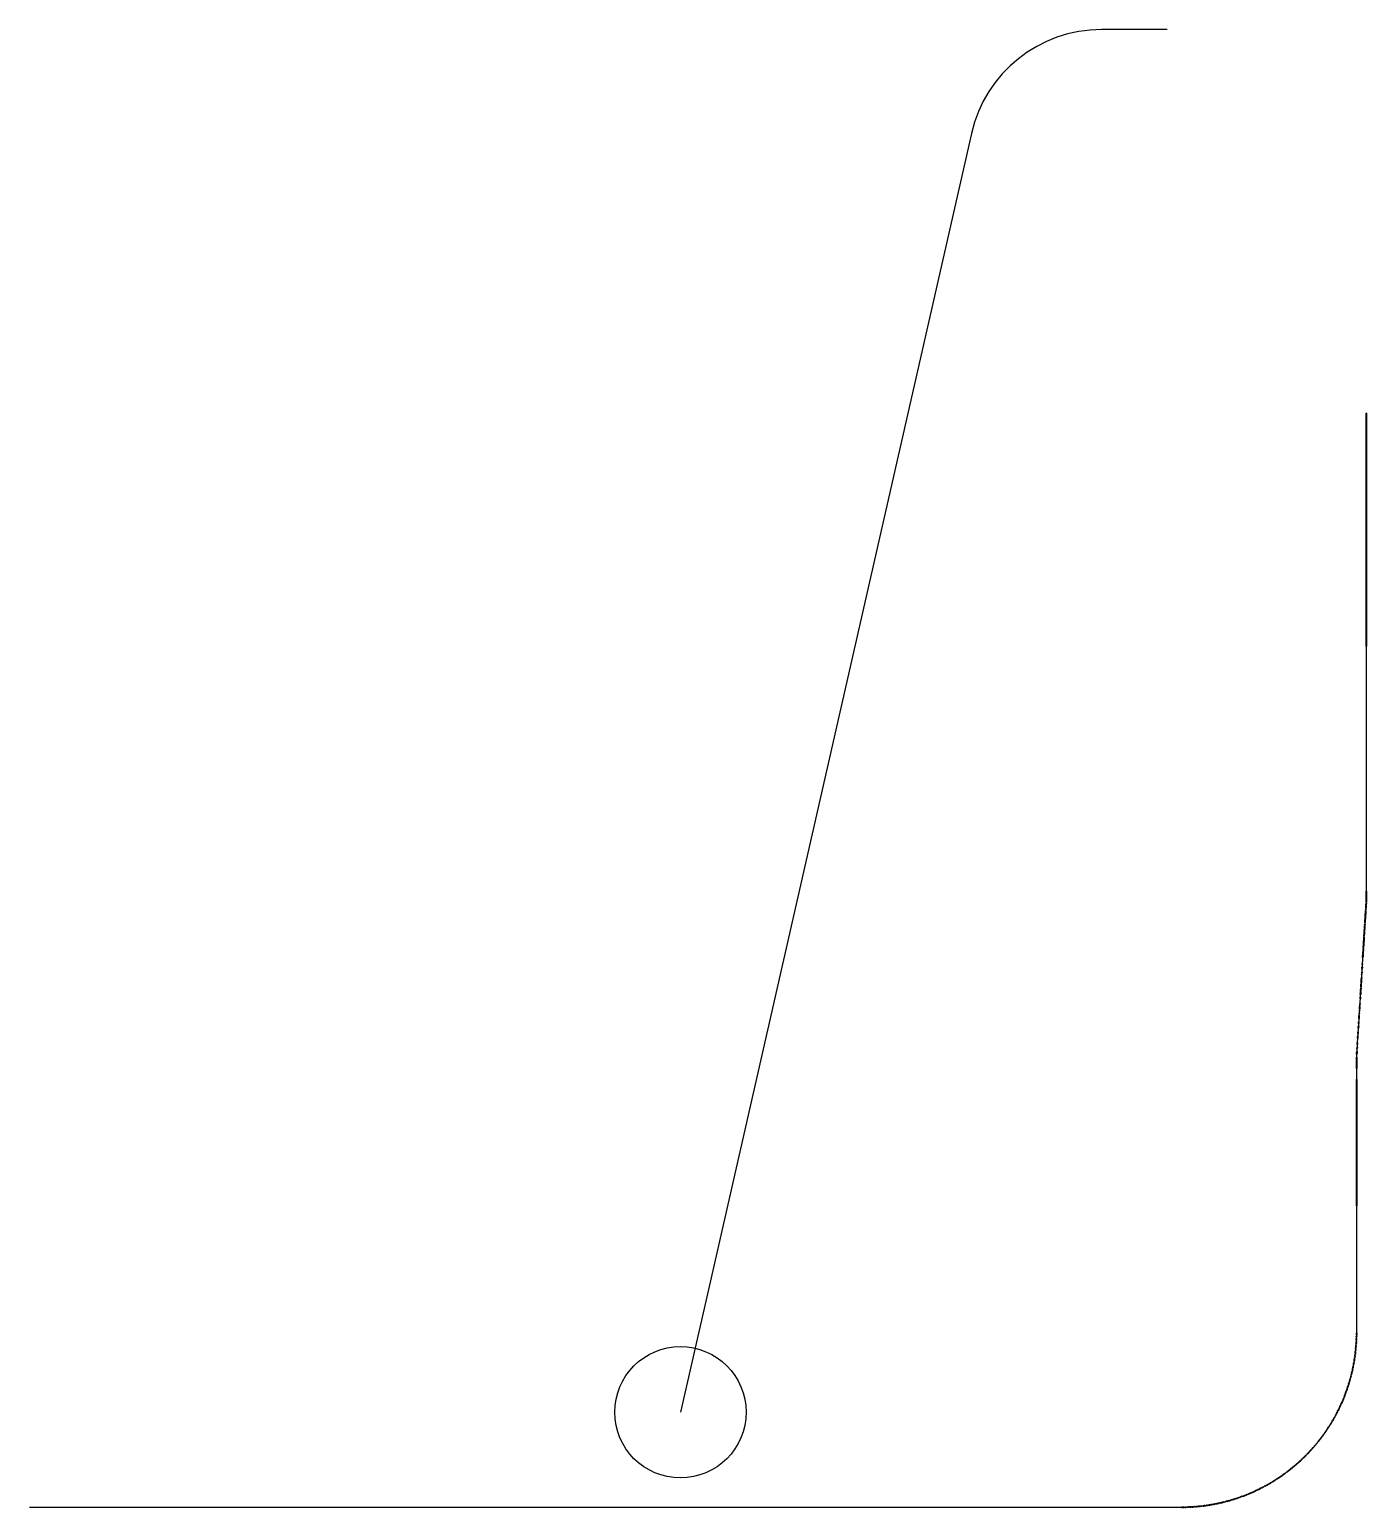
# Model space of a CAD drawing. Header units: metres. Extents: x 0.1 to 41.9, y 0.9 to 39.
# Drawn here: x 36.401 to 39.454, y 25.309 to 28.685 of the extents above; entities that cross this region are included whole.
import ezdxf

# ---------------------------------------------------------------- set-up
doc = ezdxf.new("R2010")
doc.units = ezdxf.units.M
for name, color, linetype in [('BSA_BRANCH_AXIS', 5, 'Continuous'), ('BSA_MATERIAL_SECTION', 7, 'Continuous'), ('BSA_TERMINAL_CENTRE', 3, 'Continuous')]:
    doc.layers.add(name, color=color, linetype=linetype)

msp = doc.modelspace()

# ---------------------------------------------------------------- linework, layer by layer
at = {"layer": 'BSA_BRANCH_AXIS'}
msp.add_lwpolyline([(38.999, 28.6852), (38.849, 28.6852, 0.350109), (38.5518, 28.448), (37.9547, 25.8236), (37.8871, 25.5264)], format="xyb", dxfattribs=at)
at = {"layer": 'BSA_MATERIAL_SECTION'}
for p, q in [((39.453, 27.2755), (39.453, 27.8089)), ((39.453, 27.8089), (39.4534, 27.8089)), ((39.4538, 27.8089), (39.4534, 27.8089)), ((39.4538, 27.8089), (39.4538, 27.2755)), ((39.453, 27.2755), (39.453, 26.7421)), ((39.4538, 26.7421), (39.4538, 27.2755)), ((39.453, 26.7421), (39.453, 26.7171)), ((39.453, 26.7421), (39.4534, 26.7421)), ((39.4534, 26.7421), (39.453, 26.7421)), ((39.4538, 26.7421), (39.4534, 26.7421)), ((39.4534, 26.7421), (39.4538, 26.7421)), ((39.4538, 26.7171), (39.4538, 26.7421)), ((39.453, 26.6921), (39.453, 26.7171)), ((39.4538, 26.7171), (39.4538, 26.6921)), ((39.4519, 26.6734), (39.4518, 26.6715)), ((39.4519, 26.6734), (39.452, 26.6749)), ((39.452, 26.6749), (39.4521, 26.6767)), ((39.4522, 26.6789), (39.4521, 26.6767)), ((39.4522, 26.6789), (39.4524, 26.6826)), ((39.4525, 26.6841), (39.4524, 26.6826)), ((39.4525, 26.6841), (39.4526, 26.6855)), ((39.4526, 26.6855), (39.4529, 26.6898)), ((39.4526, 26.6715), (39.4527, 26.6734)), ((39.4528, 26.6749), (39.4527, 26.6734)), ((39.4529, 26.6767), (39.4528, 26.6749)), ((39.453, 26.6921), (39.4529, 26.6898)), ((39.4529, 26.6767), (39.453, 26.6789)), ((39.4532, 26.6826), (39.453, 26.6789)), ((39.4532, 26.6826), (39.4533, 26.6841)), ((39.4534, 26.6855), (39.4533, 26.6841)), ((39.4537, 26.6898), (39.4534, 26.6855)), ((39.4537, 26.6898), (39.4538, 26.6921)), ((39.4498, 26.6408), (39.4497, 26.6384)), ((39.4498, 26.6411), (39.4499, 26.6414)), ((39.4498, 26.6408), (39.4498, 26.6411)), ((39.4501, 26.6446), (39.4499, 26.6414)), ((39.4501, 26.6455), (39.4504, 26.65)), ((39.4501, 26.6455), (39.4501, 26.6451)), ((39.4501, 26.6451), (39.4501, 26.6446)), ((39.4504, 26.65), (39.4505, 26.652)), ((39.4506, 26.6526), (39.4505, 26.652)), ((39.4505, 26.6384), (39.4506, 26.6408)), ((39.4506, 26.6526), (39.4507, 26.6548)), ((39.4507, 26.6414), (39.4506, 26.6411)), ((39.4506, 26.6411), (39.4506, 26.6408)), ((39.4508, 26.6558), (39.4507, 26.6548)), ((39.4507, 26.6414), (39.4509, 26.6446)), ((39.4508, 26.657), (39.451, 26.6594)), ((39.4508, 26.6558), (39.4508, 26.657)), ((39.4512, 26.65), (39.4509, 26.6455)), ((39.4509, 26.6451), (39.4509, 26.6455)), ((39.4509, 26.6446), (39.4509, 26.6451)), ((39.4511, 26.6605), (39.451, 26.6594)), ((39.4511, 26.6605), (39.4513, 26.665)), ((39.4513, 26.652), (39.4512, 26.65)), ((39.4514, 26.6655), (39.4513, 26.665)), ((39.4513, 26.652), (39.4514, 26.6526)), ((39.4514, 26.6666), (39.4517, 26.6699)), ((39.4514, 26.6666), (39.4514, 26.6658)), ((39.4514, 26.6658), (39.4514, 26.6655)), ((39.4515, 26.6548), (39.4514, 26.6526)), ((39.4515, 26.6548), (39.4516, 26.6558)), ((39.4518, 26.6594), (39.4516, 26.657)), ((39.4516, 26.657), (39.4516, 26.6558)), ((39.4517, 26.6699), (39.4518, 26.6715)), ((39.4518, 26.6594), (39.4519, 26.6605)), ((39.4521, 26.665), (39.4519, 26.6605)), ((39.4521, 26.665), (39.4522, 26.6655)), ((39.4525, 26.6699), (39.4522, 26.6666)), ((39.4522, 26.6658), (39.4522, 26.6666)), ((39.4522, 26.6655), (39.4522, 26.6658)), ((39.4526, 26.6715), (39.4525, 26.6699)), ((39.4476, 26.6048), (39.4477, 26.6065)), ((39.4477, 26.6065), (39.448, 26.6117)), ((39.4481, 26.6124), (39.448, 26.6117)), ((39.4482, 26.6138), (39.4481, 26.6132)), ((39.4481, 26.6132), (39.4481, 26.6129)), ((39.4481, 26.6129), (39.4481, 26.6124)), ((39.4482, 26.6138), (39.4486, 26.6204)), ((39.4485, 26.6065), (39.4484, 26.6048)), ((39.4488, 26.6117), (39.4485, 26.6065)), ((39.4486, 26.6208), (39.4489, 26.625)), ((39.4486, 26.6208), (39.4486, 26.6204)), ((39.4488, 26.6117), (39.4489, 26.6124)), ((39.4489, 26.6265), (39.4493, 26.6316)), ((39.4489, 26.6265), (39.4489, 26.626)), ((39.4489, 26.626), (39.4489, 26.625)), ((39.4489, 26.6132), (39.449, 26.6138)), ((39.4489, 26.6129), (39.4489, 26.6132)), ((39.4489, 26.6124), (39.4489, 26.6129)), ((39.4494, 26.6204), (39.449, 26.6138)), ((39.4493, 26.6328), (39.4496, 26.6378)), ((39.4493, 26.6328), (39.4493, 26.6316)), ((39.4497, 26.625), (39.4494, 26.6208)), ((39.4494, 26.6204), (39.4494, 26.6208)), ((39.4497, 26.6384), (39.4496, 26.6378)), ((39.4501, 26.6316), (39.4497, 26.6265)), ((39.4497, 26.626), (39.4497, 26.6265)), ((39.4497, 26.625), (39.4497, 26.626)), ((39.4504, 26.6378), (39.4501, 26.6328)), ((39.4501, 26.6316), (39.4501, 26.6328)), ((39.4504, 26.6378), (39.4505, 26.6384)), ((39.4452, 26.5667), (39.4456, 26.5728)), ((39.4457, 26.5742), (39.4456, 26.5736)), ((39.4456, 26.5736), (39.4456, 26.5731)), ((39.4456, 26.5731), (39.4456, 26.5728)), ((39.4457, 26.5742), (39.4459, 26.5769)), ((39.4459, 26.5769), (39.4461, 26.5813)), ((39.4464, 26.5728), (39.446, 26.5667)), ((39.4462, 26.5821), (39.4461, 26.5813)), ((39.4462, 26.5826), (39.4464, 26.5861)), ((39.4462, 26.5826), (39.4462, 26.5821)), ((39.4465, 26.5867), (39.4464, 26.5861)), ((39.4464, 26.5736), (39.4465, 26.5742)), ((39.4464, 26.5731), (39.4464, 26.5736)), ((39.4464, 26.5728), (39.4464, 26.5731)), ((39.4465, 26.5879), (39.447, 26.5951)), ((39.4465, 26.5879), (39.4465, 26.5867)), ((39.4467, 26.5769), (39.4465, 26.5742)), ((39.4469, 26.5813), (39.4467, 26.5769)), ((39.4469, 26.5813), (39.447, 26.5821)), ((39.447, 26.596), (39.4472, 26.5983)), ((39.447, 26.596), (39.447, 26.5951)), ((39.4472, 26.5861), (39.447, 26.5826)), ((39.447, 26.5821), (39.447, 26.5826)), ((39.4472, 26.5987), (39.4473, 26.5999)), ((39.4472, 26.5987), (39.4472, 26.5983)), ((39.4472, 26.5861), (39.4473, 26.5867)), ((39.4473, 26.5999), (39.4475, 26.6034)), ((39.4478, 26.5951), (39.4473, 26.5879)), ((39.4473, 26.5867), (39.4473, 26.5879)), ((39.4476, 26.6048), (39.4475, 26.6034)), ((39.448, 26.5983), (39.4478, 26.596)), ((39.4478, 26.5951), (39.4478, 26.596)), ((39.4481, 26.5999), (39.448, 26.5987)), ((39.448, 26.5983), (39.448, 26.5987)), ((39.4483, 26.6034), (39.4481, 26.5999)), ((39.4483, 26.6034), (39.4484, 26.6048)), ((39.4435, 26.5386), (39.443, 26.5317)), ((39.4437, 26.5418), (39.4435, 26.5396)), ((39.4435, 26.5386), (39.4435, 26.5396)), ((39.4438, 26.5439), (39.4437, 26.543)), ((39.4437, 26.5418), (39.4437, 26.543)), ((39.4439, 26.5453), (39.4438, 26.5439)), ((39.4438, 26.5317), (39.4443, 26.5386)), ((39.4441, 26.5493), (39.4439, 26.5453)), ((39.4441, 26.5493), (39.4442, 26.5501)), ((39.4444, 26.5543), (39.4442, 26.551)), ((39.4442, 26.5501), (39.4442, 26.551)), ((39.4443, 26.5396), (39.4445, 26.5418)), ((39.4443, 26.5396), (39.4443, 26.5386)), ((39.4446, 26.5562), (39.4444, 26.5545)), ((39.4444, 26.5543), (39.4444, 26.5545)), ((39.4445, 26.543), (39.4446, 26.5439)), ((39.4445, 26.543), (39.4445, 26.5418)), ((39.4449, 26.562), (39.4446, 26.5565)), ((39.4446, 26.5562), (39.4446, 26.5565)), ((39.4446, 26.5439), (39.4447, 26.5453)), ((39.4447, 26.5453), (39.4449, 26.5493)), ((39.4451, 26.5645), (39.4449, 26.5622)), ((39.4449, 26.5621), (39.4449, 26.5622)), ((39.4449, 26.562), (39.4449, 26.5621)), ((39.445, 26.5501), (39.4449, 26.5493)), ((39.445, 26.551), (39.4452, 26.5543)), ((39.445, 26.551), (39.445, 26.5501)), ((39.4451, 26.5655), (39.4452, 26.5667)), ((39.4451, 26.5655), (39.4451, 26.5645)), ((39.4452, 26.5545), (39.4454, 26.5562)), ((39.4452, 26.5545), (39.4452, 26.5543)), ((39.4454, 26.5565), (39.4457, 26.562)), ((39.4454, 26.5565), (39.4454, 26.5562)), ((39.4457, 26.5622), (39.4459, 26.5645)), ((39.4457, 26.5622), (39.4457, 26.5621)), ((39.4457, 26.5621), (39.4457, 26.562)), ((39.446, 26.5667), (39.4459, 26.5655)), ((39.4459, 26.5645), (39.4459, 26.5655)), ((39.4412, 26.5027), (39.4413, 26.5047)), ((39.4415, 26.5069), (39.4413, 26.5047)), ((39.4415, 26.5075), (39.4419, 26.514)), ((39.4415, 26.5075), (39.4415, 26.5069)), ((39.442, 26.5146), (39.4419, 26.5144)), ((39.4419, 26.5144), (39.4419, 26.5141)), ((39.4419, 26.5141), (39.4419, 26.514)), ((39.442, 26.5149), (39.4423, 26.5193)), ((39.442, 26.5149), (39.442, 26.5146)), ((39.4421, 26.5047), (39.442, 26.5027)), ((39.4421, 26.5047), (39.4423, 26.5069)), ((39.4424, 26.5224), (39.4423, 26.5193)), ((39.4427, 26.514), (39.4423, 26.5075)), ((39.4423, 26.5069), (39.4423, 26.5075)), ((39.4424, 26.5225), (39.4425, 26.5226)), ((39.4424, 26.5224), (39.4424, 26.5225)), ((39.4427, 26.5265), (39.4425, 26.5226)), ((39.4428, 26.5281), (39.4427, 26.5269)), ((39.4427, 26.5265), (39.4427, 26.5269)), ((39.4427, 26.5144), (39.4428, 26.5146)), ((39.4427, 26.5141), (39.4427, 26.5144)), ((39.4427, 26.514), (39.4427, 26.5141)), ((39.443, 26.5306), (39.4428, 26.5281)), ((39.4431, 26.5193), (39.4428, 26.5149)), ((39.4428, 26.5146), (39.4428, 26.5149)), ((39.443, 26.5306), (39.443, 26.5317)), ((39.4431, 26.5193), (39.4432, 26.5224)), ((39.4433, 26.5226), (39.4432, 26.5225)), ((39.4432, 26.5225), (39.4432, 26.5224)), ((39.4433, 26.5226), (39.4435, 26.5265)), ((39.4435, 26.5269), (39.4436, 26.5281)), ((39.4435, 26.5269), (39.4435, 26.5265)), ((39.4436, 26.5281), (39.4438, 26.5306)), ((39.4438, 26.5317), (39.4438, 26.5306)), ((39.4392, 26.4709), (39.4388, 26.4646)), ((39.4392, 26.4709), (39.4394, 26.4732)), ((39.4394, 26.4732), (39.4395, 26.4754)), ((39.4397, 26.479), (39.4395, 26.4754)), ((39.4396, 26.4646), (39.44, 26.4709)), ((39.4399, 26.4813), (39.4397, 26.479)), ((39.4399, 26.4813), (39.4401, 26.4853)), ((39.4402, 26.4732), (39.44, 26.4709)), ((39.4401, 26.4853), (39.4403, 26.4874)), ((39.4403, 26.4754), (39.4402, 26.4732)), ((39.4404, 26.4891), (39.4403, 26.4874)), ((39.4403, 26.4754), (39.4405, 26.479)), ((39.4404, 26.4891), (39.4408, 26.4962)), ((39.4405, 26.479), (39.4407, 26.4813)), ((39.4409, 26.4853), (39.4407, 26.4813)), ((39.4409, 26.498), (39.4408, 26.4962)), ((39.4409, 26.498), (39.4411, 26.5007)), ((39.4411, 26.4874), (39.4409, 26.4853)), ((39.4411, 26.5007), (39.4412, 26.5027)), ((39.4411, 26.4874), (39.4412, 26.4898)), ((39.4416, 26.4955), (39.4412, 26.4898)), ((39.4416, 26.4955), (39.4417, 26.498)), ((39.4419, 26.5007), (39.4417, 26.498)), ((39.442, 26.5027), (39.4419, 26.5007)), ((39.4371, 26.4366), (39.4368, 26.4326)), ((39.4376, 26.4447), (39.4371, 26.4376)), ((39.4371, 26.437), (39.4371, 26.4376)), ((39.4371, 26.4366), (39.4371, 26.437)), ((39.4378, 26.4479), (39.4376, 26.4447)), ((39.4376, 26.4326), (39.4379, 26.4366)), ((39.4378, 26.4479), (39.4381, 26.4534)), ((39.4379, 26.4376), (39.4384, 26.4447)), ((39.4379, 26.4376), (39.4379, 26.437)), ((39.4379, 26.437), (39.4379, 26.4366)), ((39.4383, 26.4553), (39.4381, 26.4534)), ((39.4384, 26.4577), (39.4383, 26.4553)), ((39.4384, 26.4577), (39.4385, 26.4594)), ((39.4384, 26.4447), (39.4386, 26.4479)), ((39.4386, 26.4608), (39.4385, 26.4594)), ((39.4388, 26.4646), (39.4386, 26.4608)), ((39.4389, 26.4534), (39.4386, 26.4479)), ((39.4389, 26.4534), (39.4391, 26.4553)), ((39.4391, 26.4553), (39.4392, 26.4577)), ((39.4393, 26.4594), (39.4392, 26.4577)), ((39.4393, 26.4594), (39.4394, 26.4608)), ((39.4394, 26.4608), (39.4396, 26.4646)), ((39.435, 26.4037), (39.4347, 26.3985)), ((39.435, 26.4037), (39.4353, 26.4075)), ((39.4355, 26.4111), (39.4353, 26.4075)), ((39.4357, 26.4144), (39.4355, 26.4111)), ((39.4355, 26.3985), (39.4358, 26.4037)), ((39.4357, 26.4144), (39.436, 26.4186)), ((39.4361, 26.4075), (39.4358, 26.4037)), ((39.4361, 26.4215), (39.436, 26.4186)), ((39.4362, 26.4228), (39.4361, 26.4215)), ((39.4361, 26.4075), (39.4363, 26.4111)), ((39.4364, 26.4261), (39.4362, 26.4228)), ((39.4363, 26.4111), (39.4365, 26.4144)), ((39.4364, 26.4261), (39.4368, 26.4326)), ((39.4368, 26.4186), (39.4365, 26.4144)), ((39.4368, 26.4186), (39.4369, 26.4215)), ((39.4369, 26.4215), (39.437, 26.4228)), ((39.437, 26.4228), (39.4372, 26.4261)), ((39.4376, 26.4326), (39.4372, 26.4261)), ((39.4328, 26.3675), (39.4329, 26.37)), ((39.4336, 26.3813), (39.4329, 26.37)), ((39.4336, 26.3813), (39.4337, 26.383)), ((39.4337, 26.37), (39.4336, 26.3675)), ((39.4337, 26.383), (39.4338, 26.3844)), ((39.4337, 26.37), (39.4344, 26.3813)), ((39.4343, 26.3919), (39.4338, 26.3844)), ((39.4343, 26.3919), (39.4345, 26.3957)), ((39.4345, 26.383), (39.4344, 26.3813)), ((39.4347, 26.3985), (39.4345, 26.3957)), ((39.4346, 26.3844), (39.4345, 26.383)), ((39.4346, 26.3844), (39.4351, 26.3919)), ((39.4353, 26.3957), (39.4351, 26.3919)), ((39.4353, 26.3957), (39.4355, 26.3985)), ((39.4309, 26.337), (39.4308, 26.3366)), ((39.4308, 26.3366), (39.4308, 26.3365)), ((39.4308, 26.3366), (39.4308, 26.3366)), ((39.4308, 26.3365), (39.4308, 26.3365)), ((39.4308, 26.3115), (39.4308, 26.3365)), ((39.431, 26.3396), (39.4309, 26.3379)), ((39.4309, 26.337), (39.4309, 26.3379)), ((39.4313, 26.3443), (39.431, 26.3396)), ((39.4313, 26.3443), (39.4315, 26.347)), ((39.4315, 26.347), (39.4317, 26.3502)), ((39.4316, 26.3366), (39.4317, 26.337)), ((39.4316, 26.3366), (39.4316, 26.3366)), ((39.4316, 26.3365), (39.4316, 26.3366)), ((39.4316, 26.3365), (39.4316, 26.3115)), ((39.4316, 26.3365), (39.4316, 26.3365)), ((39.4319, 26.353), (39.4317, 26.3502)), ((39.4317, 26.3379), (39.4318, 26.3396)), ((39.4317, 26.3379), (39.4317, 26.337)), ((39.4318, 26.3396), (39.4321, 26.3443)), ((39.4321, 26.3574), (39.4319, 26.353)), ((39.4321, 26.3574), (39.4323, 26.3602)), ((39.4323, 26.347), (39.4321, 26.3443)), ((39.4328, 26.3675), (39.4323, 26.3602)), ((39.4325, 26.3502), (39.4323, 26.347)), ((39.4325, 26.3502), (39.4327, 26.353)), ((39.4327, 26.353), (39.4329, 26.3574)), ((39.4331, 26.3602), (39.4329, 26.3574)), ((39.4331, 26.3602), (39.4336, 26.3675)), ((39.4308, 26.3115), (39.4308, 26.2865)), ((39.4316, 26.2865), (39.4316, 26.3115)), ((39.4312, 26.2865), (39.4308, 26.2865)), ((39.4308, 25.9977), (39.4308, 26.2865)), ((39.4308, 26.2865), (39.4312, 26.2865)), ((39.4312, 26.2865), (39.4316, 26.2865)), ((39.4316, 26.2865), (39.4312, 26.2865)), ((39.4316, 26.2865), (39.4316, 25.9977)), ((39.4308, 25.9977), (39.4308, 25.7089)), ((39.4316, 25.7089), (39.4316, 25.9977)), ((39.4305, 25.693), (39.4306, 25.695)), ((39.4307, 25.697), (39.4306, 25.695)), ((39.4307, 25.699), (39.4308, 25.701)), ((39.4307, 25.699), (39.4307, 25.697)), ((39.4308, 25.7089), (39.4308, 25.7069)), ((39.4312, 25.7089), (39.4308, 25.7089)), ((39.4312, 25.7089), (39.4308, 25.7089)), ((39.4308, 25.7049), (39.4308, 25.7069)), ((39.4308, 25.703), (39.4308, 25.7049)), ((39.4308, 25.703), (39.4308, 25.701)), ((39.4312, 25.7089), (39.4316, 25.7089)), ((39.4312, 25.7089), (39.4316, 25.7089)), ((39.4313, 25.693), (39.4314, 25.695)), ((39.4315, 25.697), (39.4314, 25.695)), ((39.4316, 25.701), (39.4315, 25.699)), ((39.4315, 25.697), (39.4315, 25.699)), ((39.4316, 25.7089), (39.4316, 25.7069)), ((39.4316, 25.7049), (39.4316, 25.7069)), ((39.4316, 25.7049), (39.4316, 25.7029)), ((39.4316, 25.701), (39.4316, 25.7029)), ((39.428, 25.6614), (39.4278, 25.6594)), ((39.428, 25.6614), (39.4282, 25.6634)), ((39.4284, 25.6653), (39.4282, 25.6634)), ((39.4284, 25.6653), (39.4287, 25.6673)), ((39.4288, 25.6613), (39.4285, 25.6593)), ((39.4289, 25.6693), (39.4287, 25.6673)), ((39.429, 25.6633), (39.4288, 25.6613)), ((39.429, 25.6713), (39.4289, 25.6693)), ((39.429, 25.6713), (39.4292, 25.6732)), ((39.429, 25.6633), (39.4292, 25.6652)), ((39.4294, 25.6752), (39.4292, 25.6732)), ((39.4292, 25.6652), (39.4295, 25.6672)), ((39.4294, 25.6752), (39.4296, 25.6772)), ((39.4297, 25.6692), (39.4295, 25.6672)), ((39.4296, 25.6772), (39.4297, 25.6792)), ((39.4299, 25.6811), (39.4297, 25.6792)), ((39.4298, 25.6712), (39.4297, 25.6692)), ((39.4298, 25.6712), (39.43, 25.6732)), ((39.43, 25.6831), (39.4299, 25.6811)), ((39.43, 25.6831), (39.4301, 25.6851)), ((39.4302, 25.6751), (39.43, 25.6732)), ((39.4301, 25.6851), (39.4302, 25.6871)), ((39.4303, 25.6891), (39.4302, 25.6871)), ((39.4302, 25.6751), (39.4304, 25.6771)), ((39.4304, 25.6911), (39.4303, 25.6891)), ((39.4304, 25.6911), (39.4305, 25.693)), ((39.4305, 25.6791), (39.4304, 25.6771)), ((39.4305, 25.6791), (39.4307, 25.6811)), ((39.4307, 25.6811), (39.4308, 25.6831)), ((39.4309, 25.6851), (39.4308, 25.6831)), ((39.4309, 25.6851), (39.431, 25.687)), ((39.4311, 25.689), (39.431, 25.687)), ((39.4311, 25.689), (39.4312, 25.691)), ((39.4313, 25.693), (39.4312, 25.691)), ((39.4217, 25.6242), (39.4222, 25.6262)), ((39.4226, 25.6281), (39.4222, 25.6262)), ((39.4226, 25.6281), (39.423, 25.6301)), ((39.4229, 25.626), (39.4234, 25.6279)), ((39.423, 25.6301), (39.4234, 25.632)), ((39.4237, 25.6339), (39.4234, 25.632)), ((39.4238, 25.6299), (39.4234, 25.6279)), ((39.4241, 25.6359), (39.4237, 25.6339)), ((39.4241, 25.6318), (39.4238, 25.6299)), ((39.4241, 25.6359), (39.4245, 25.6378)), ((39.4241, 25.6318), (39.4245, 25.6338)), ((39.4245, 25.6378), (39.4248, 25.6398)), ((39.4245, 25.6338), (39.4249, 25.6358)), ((39.4251, 25.6418), (39.4248, 25.6398)), ((39.4252, 25.6377), (39.4249, 25.6358)), ((39.4255, 25.6437), (39.4251, 25.6418)), ((39.4256, 25.6397), (39.4252, 25.6377)), ((39.4255, 25.6437), (39.4258, 25.6457)), ((39.4256, 25.6397), (39.4259, 25.6416)), ((39.4258, 25.6457), (39.4261, 25.6476)), ((39.4259, 25.6416), (39.4263, 25.6436)), ((39.4264, 25.6496), (39.4261, 25.6476)), ((39.4266, 25.6455), (39.4263, 25.6436)), ((39.4264, 25.6496), (39.4267, 25.6516)), ((39.4269, 25.6475), (39.4266, 25.6455)), ((39.427, 25.6535), (39.4267, 25.6516)), ((39.4269, 25.6475), (39.4272, 25.6495)), ((39.4272, 25.6555), (39.427, 25.6535)), ((39.4272, 25.6555), (39.4275, 25.6575)), ((39.4272, 25.6495), (39.4275, 25.6514)), ((39.4275, 25.6575), (39.4278, 25.6594)), ((39.4278, 25.6534), (39.4275, 25.6514)), ((39.428, 25.6554), (39.4278, 25.6534)), ((39.428, 25.6554), (39.4283, 25.6574)), ((39.4283, 25.6574), (39.4285, 25.6593)), ((39.4132, 25.5916), (39.4138, 25.5935)), ((39.4144, 25.5954), (39.4138, 25.5935)), ((39.4145, 25.5933), (39.414, 25.5914)), ((39.4149, 25.5973), (39.4144, 25.5954)), ((39.4145, 25.5933), (39.4151, 25.5952)), ((39.4149, 25.5973), (39.4155, 25.5992)), ((39.4151, 25.5952), (39.4157, 25.5971)), ((39.416, 25.6011), (39.4155, 25.5992)), ((39.4162, 25.599), (39.4157, 25.5971)), ((39.416, 25.6011), (39.4165, 25.603)), ((39.4162, 25.599), (39.4168, 25.6009)), ((39.4165, 25.603), (39.4171, 25.6049)), ((39.4173, 25.6028), (39.4168, 25.6009)), ((39.4176, 25.6069), (39.4171, 25.6049)), ((39.4173, 25.6028), (39.4178, 25.6047)), ((39.4181, 25.6088), (39.4176, 25.6069)), ((39.4183, 25.6067), (39.4178, 25.6047)), ((39.4181, 25.6088), (39.4186, 25.6107)), ((39.4188, 25.6086), (39.4183, 25.6067)), ((39.4186, 25.6107), (39.419, 25.6126)), ((39.4188, 25.6086), (39.4193, 25.6105)), ((39.4195, 25.6146), (39.419, 25.6126)), ((39.4193, 25.6105), (39.4198, 25.6124)), ((39.42, 25.6165), (39.4195, 25.6146)), ((39.4203, 25.6144), (39.4198, 25.6124)), ((39.42, 25.6165), (39.4204, 25.6184)), ((39.4208, 25.6163), (39.4203, 25.6144)), ((39.4204, 25.6184), (39.4209, 25.6204)), ((39.4208, 25.6163), (39.4212, 25.6182)), ((39.4213, 25.6223), (39.4209, 25.6204)), ((39.4212, 25.6182), (39.4217, 25.6202)), ((39.4217, 25.6242), (39.4213, 25.6223)), ((39.4221, 25.6221), (39.4217, 25.6202)), ((39.4225, 25.6241), (39.4221, 25.6221)), ((39.4225, 25.6241), (39.4229, 25.626)), ((39.4012, 25.558), (39.4019, 25.5598)), ((39.4027, 25.5617), (39.4019, 25.5598)), ((39.4019, 25.5577), (39.4027, 25.5595)), ((39.4034, 25.5635), (39.4027, 25.5617)), ((39.4034, 25.5614), (39.4027, 25.5595)), ((39.4034, 25.5635), (39.4041, 25.5654)), ((39.4042, 25.5632), (39.4034, 25.5614)), ((39.4041, 25.5654), (39.4048, 25.5672)), ((39.4042, 25.5632), (39.4049, 25.5651)), ((39.4055, 25.5691), (39.4048, 25.5672)), ((39.4049, 25.5651), (39.4056, 25.5669)), ((39.4062, 25.5709), (39.4055, 25.5691)), ((39.4063, 25.5688), (39.4056, 25.5669)), ((39.4062, 25.5709), (39.4069, 25.5728)), ((39.407, 25.5706), (39.4063, 25.5688)), ((39.4076, 25.5747), (39.4069, 25.5728)), ((39.407, 25.5706), (39.4077, 25.5725)), ((39.4076, 25.5747), (39.4082, 25.5765)), ((39.4077, 25.5725), (39.4083, 25.5744)), ((39.4089, 25.5784), (39.4082, 25.5765)), ((39.409, 25.5763), (39.4083, 25.5744)), ((39.4089, 25.5784), (39.4095, 25.5803)), ((39.4096, 25.5781), (39.409, 25.5763)), ((39.4102, 25.5822), (39.4095, 25.5803)), ((39.4096, 25.5781), (39.4103, 25.58)), ((39.4102, 25.5822), (39.4108, 25.584)), ((39.4103, 25.58), (39.4109, 25.5819)), ((39.4108, 25.584), (39.4114, 25.5859)), ((39.4116, 25.5838), (39.4109, 25.5819)), ((39.412, 25.5878), (39.4114, 25.5859)), ((39.4122, 25.5857), (39.4116, 25.5838)), ((39.412, 25.5878), (39.4126, 25.5897)), ((39.4122, 25.5857), (39.4128, 25.5876)), ((39.4132, 25.5916), (39.4126, 25.5897)), ((39.4128, 25.5876), (39.4134, 25.5895)), ((39.414, 25.5914), (39.4134, 25.5895)), ((39.3853, 25.5238), (39.3862, 25.5256)), ((39.3869, 25.5252), (39.386, 25.5234)), ((39.3862, 25.5256), (39.3871, 25.5273)), ((39.3879, 25.527), (39.3869, 25.5252)), ((39.388, 25.5291), (39.3871, 25.5273)), ((39.3879, 25.527), (39.3888, 25.5287)), ((39.388, 25.5291), (39.3889, 25.5309)), ((39.3888, 25.5287), (39.3896, 25.5305)), ((39.3898, 25.5326), (39.3889, 25.5309)), ((39.3905, 25.5323), (39.3896, 25.5305)), ((39.3898, 25.5326), (39.3907, 25.5344)), ((39.3914, 25.5341), (39.3905, 25.5323)), ((39.3915, 25.5362), (39.3907, 25.5344)), ((39.3914, 25.5341), (39.3923, 25.5359)), ((39.3924, 25.538), (39.3915, 25.5362)), ((39.3923, 25.5359), (39.3931, 25.5377)), ((39.3924, 25.538), (39.3932, 25.5398)), ((39.394, 25.5395), (39.3931, 25.5377)), ((39.3932, 25.5398), (39.3941, 25.5416)), ((39.3948, 25.5413), (39.394, 25.5395)), ((39.3949, 25.5434), (39.3941, 25.5416)), ((39.3948, 25.5413), (39.3956, 25.5431)), ((39.3957, 25.5452), (39.3949, 25.5434)), ((39.3956, 25.5431), (39.3965, 25.5449)), ((39.3957, 25.5452), (39.3965, 25.547)), ((39.3973, 25.5488), (39.3965, 25.547)), ((39.3973, 25.5467), (39.3965, 25.5449)), ((39.3973, 25.5488), (39.3981, 25.5507)), ((39.3981, 25.5485), (39.3973, 25.5467)), ((39.3981, 25.5507), (39.3989, 25.5525)), ((39.3981, 25.5485), (39.3989, 25.5503)), ((39.3997, 25.5543), (39.3989, 25.5525)), ((39.3996, 25.5522), (39.3989, 25.5503)), ((39.3996, 25.5522), (39.4004, 25.554)), ((39.4004, 25.5561), (39.3997, 25.5543)), ((39.4004, 25.5561), (39.4012, 25.558)), ((39.4012, 25.5558), (39.4004, 25.554)), ((39.4012, 25.5558), (39.4019, 25.5577)), ((39.3652, 25.4896), (39.3663, 25.4913)), ((39.3663, 25.4913), (39.3674, 25.4929)), ((39.367, 25.4908), (39.368, 25.4925)), ((39.3684, 25.4946), (39.3674, 25.4929)), ((39.3691, 25.4942), (39.368, 25.4925)), ((39.3695, 25.4963), (39.3684, 25.4946)), ((39.3691, 25.4942), (39.3702, 25.4959)), ((39.3695, 25.4963), (39.3705, 25.498)), ((39.3712, 25.4975), (39.3702, 25.4959)), ((39.3716, 25.4997), (39.3705, 25.498)), ((39.3712, 25.4975), (39.3723, 25.4992)), ((39.3716, 25.4997), (39.3726, 25.5013)), ((39.3733, 25.5009), (39.3723, 25.4992)), ((39.3737, 25.503), (39.3726, 25.5013)), ((39.3743, 25.5026), (39.3733, 25.5009)), ((39.3737, 25.503), (39.3747, 25.5047)), ((39.3743, 25.5026), (39.3754, 25.5043)), ((39.3757, 25.5065), (39.3747, 25.5047)), ((39.3754, 25.5043), (39.3764, 25.506)), ((39.3757, 25.5065), (39.3767, 25.5082)), ((39.3774, 25.5078), (39.3764, 25.506)), ((39.3777, 25.5099), (39.3767, 25.5082)), ((39.3784, 25.5095), (39.3774, 25.5078)), ((39.3777, 25.5099), (39.3787, 25.5116)), ((39.3784, 25.5095), (39.3794, 25.5112)), ((39.3796, 25.5133), (39.3787, 25.5116)), ((39.3794, 25.5112), (39.3803, 25.5129)), ((39.3796, 25.5133), (39.3806, 25.5151)), ((39.3813, 25.5147), (39.3803, 25.5129)), ((39.3806, 25.5151), (39.3816, 25.5168)), ((39.3813, 25.5147), (39.3823, 25.5164)), ((39.3825, 25.5185), (39.3816, 25.5168)), ((39.3832, 25.5182), (39.3823, 25.5164)), ((39.3835, 25.5203), (39.3825, 25.5185)), ((39.3842, 25.5199), (39.3832, 25.5182)), ((39.3835, 25.5203), (39.3844, 25.522)), ((39.3842, 25.5199), (39.3851, 25.5217)), ((39.3853, 25.5238), (39.3844, 25.522)), ((39.3851, 25.5217), (39.386, 25.5234)), ((39.3418, 25.4576), (39.3405, 25.456)), ((39.3418, 25.4576), (39.343, 25.4591)), ((39.3437, 25.4586), (39.3424, 25.4571)), ((39.3443, 25.4607), (39.343, 25.4591)), ((39.3437, 25.4586), (39.3449, 25.4602)), ((39.3443, 25.4607), (39.3455, 25.4622)), ((39.3461, 25.4617), (39.3449, 25.4602)), ((39.3467, 25.4638), (39.3455, 25.4622)), ((39.3461, 25.4617), (39.3474, 25.4633)), ((39.3467, 25.4638), (39.3479, 25.4654)), ((39.3486, 25.4649), (39.3474, 25.4633)), ((39.3491, 25.4669), (39.3479, 25.4654)), ((39.3498, 25.4665), (39.3486, 25.4649)), ((39.3491, 25.4669), (39.3503, 25.4685)), ((39.3498, 25.4665), (39.351, 25.468)), ((39.3515, 25.4701), (39.3503, 25.4685)), ((39.351, 25.468), (39.3522, 25.4696)), ((39.3515, 25.4701), (39.3527, 25.4717)), ((39.3534, 25.4712), (39.3522, 25.4696)), ((39.3539, 25.4733), (39.3527, 25.4717)), ((39.3545, 25.4728), (39.3534, 25.4712)), ((39.3539, 25.4733), (39.3551, 25.4749)), ((39.3545, 25.4728), (39.3557, 25.4744)), ((39.3562, 25.4765), (39.3551, 25.4749)), ((39.3557, 25.4744), (39.3569, 25.4761)), ((39.3562, 25.4765), (39.3574, 25.4781)), ((39.358, 25.4777), (39.3569, 25.4761)), ((39.3585, 25.4798), (39.3574, 25.4781)), ((39.3592, 25.4793), (39.358, 25.4777)), ((39.3585, 25.4798), (39.3596, 25.4814)), ((39.3592, 25.4793), (39.3603, 25.4809)), ((39.3608, 25.483), (39.3596, 25.4814)), ((39.3603, 25.4809), (39.3614, 25.4826)), ((39.3608, 25.483), (39.3619, 25.4847)), ((39.3626, 25.4842), (39.3614, 25.4826)), ((39.363, 25.4863), (39.3619, 25.4847)), ((39.3626, 25.4842), (39.3637, 25.4859)), ((39.363, 25.4863), (39.3641, 25.4879)), ((39.3648, 25.4875), (39.3637, 25.4859)), ((39.3652, 25.4896), (39.3641, 25.4879)), ((39.3648, 25.4875), (39.3659, 25.4892)), ((39.367, 25.4908), (39.3659, 25.4892)), ((39.3097, 25.4225), (39.3111, 25.4238)), ((39.3125, 25.4252), (39.3111, 25.4238)), ((39.3117, 25.4233), (39.3131, 25.4247)), ((39.3125, 25.4252), (39.3139, 25.4266)), ((39.3145, 25.4261), (39.3131, 25.4247)), ((39.3153, 25.428), (39.3139, 25.4266)), ((39.3159, 25.4275), (39.3145, 25.4261)), ((39.3153, 25.428), (39.3167, 25.4294)), ((39.3159, 25.4275), (39.3173, 25.4289)), ((39.3181, 25.4309), (39.3167, 25.4294)), ((39.3173, 25.4289), (39.3187, 25.4303)), ((39.3181, 25.4309), (39.3195, 25.4323)), ((39.32, 25.4317), (39.3187, 25.4303)), ((39.3208, 25.4337), (39.3195, 25.4323)), ((39.32, 25.4317), (39.3214, 25.4332)), ((39.3208, 25.4337), (39.3222, 25.4352)), ((39.3228, 25.4346), (39.3214, 25.4332)), ((39.3236, 25.4366), (39.3222, 25.4352)), ((39.3228, 25.4346), (39.3241, 25.4361)), ((39.3236, 25.4366), (39.3249, 25.4381)), ((39.3255, 25.4375), (39.3241, 25.4361)), ((39.3262, 25.4395), (39.3249, 25.4381)), ((39.3268, 25.439), (39.3255, 25.4375)), ((39.3262, 25.4395), (39.3276, 25.441)), ((39.3268, 25.439), (39.3282, 25.4405)), ((39.3289, 25.4425), (39.3276, 25.441)), ((39.3295, 25.4419), (39.3282, 25.4405)), ((39.3289, 25.4425), (39.3302, 25.444)), ((39.3295, 25.4419), (39.3308, 25.4434)), ((39.3315, 25.4455), (39.3302, 25.444)), ((39.3308, 25.4434), (39.3321, 25.4449)), ((39.3315, 25.4455), (39.3329, 25.4469)), ((39.3335, 25.4464), (39.3321, 25.4449)), ((39.3342, 25.4484), (39.3329, 25.4469)), ((39.3348, 25.4479), (39.3335, 25.4464)), ((39.3342, 25.4484), (39.3354, 25.4499)), ((39.3348, 25.4479), (39.3361, 25.4494)), ((39.3367, 25.4515), (39.3354, 25.4499)), ((39.3361, 25.4494), (39.3373, 25.4509)), ((39.3367, 25.4515), (39.338, 25.453)), ((39.3386, 25.4525), (39.3373, 25.4509)), ((39.3393, 25.4545), (39.338, 25.453)), ((39.3399, 25.454), (39.3386, 25.4525)), ((39.3393, 25.4545), (39.3405, 25.456)), ((39.3399, 25.454), (39.3412, 25.4555)), ((39.3412, 25.4555), (39.3424, 25.4571)), ((39.272, 25.3902), (39.2704, 25.389)), ((39.2736, 25.3914), (39.272, 25.3902)), ((39.2725, 25.3896), (39.2741, 25.3908)), ((39.2736, 25.3914), (39.2752, 25.3926)), ((39.2757, 25.392), (39.2741, 25.3908)), ((39.2752, 25.3926), (39.2767, 25.3938)), ((39.2757, 25.392), (39.2772, 25.3932)), ((39.2783, 25.395), (39.2767, 25.3938)), ((39.2788, 25.3944), (39.2772, 25.3932)), ((39.2783, 25.395), (39.2799, 25.3963)), ((39.2804, 25.3956), (39.2788, 25.3944)), ((39.2814, 25.3975), (39.2799, 25.3963)), ((39.2804, 25.3956), (39.2819, 25.3969)), ((39.283, 25.3988), (39.2814, 25.3975)), ((39.2819, 25.3969), (39.2835, 25.3981)), ((39.283, 25.3988), (39.2845, 25.4)), ((39.285, 25.3994), (39.2835, 25.3981)), ((39.286, 25.4013), (39.2845, 25.4)), ((39.285, 25.3994), (39.2865, 25.4007)), ((39.286, 25.4013), (39.2876, 25.4025)), ((39.2881, 25.4019), (39.2865, 25.4007)), ((39.2876, 25.4025), (39.2891, 25.4038)), ((39.2881, 25.4019), (39.2896, 25.4032)), ((39.2906, 25.4051), (39.2891, 25.4038)), ((39.2911, 25.4045), (39.2896, 25.4032)), ((39.2921, 25.4064), (39.2906, 25.4051)), ((39.2926, 25.4058), (39.2911, 25.4045)), ((39.2921, 25.4064), (39.2936, 25.4077)), ((39.2926, 25.4058), (39.2941, 25.4071)), ((39.2951, 25.409), (39.2936, 25.4077)), ((39.2941, 25.4071), (39.2956, 25.4084)), ((39.2951, 25.409), (39.2966, 25.4103)), ((39.2971, 25.4097), (39.2956, 25.4084)), ((39.2966, 25.4103), (39.2981, 25.4116)), ((39.2971, 25.4097), (39.2986, 25.411)), ((39.2995, 25.413), (39.2981, 25.4116)), ((39.3001, 25.4124), (39.2986, 25.411)), ((39.2995, 25.413), (39.301, 25.4143)), ((39.3015, 25.4137), (39.3001, 25.4124)), ((39.3025, 25.4156), (39.301, 25.4143)), ((39.3015, 25.4137), (39.303, 25.415)), ((39.3039, 25.417), (39.3025, 25.4156)), ((39.303, 25.415), (39.3045, 25.4164)), ((39.3039, 25.417), (39.3054, 25.4183)), ((39.3059, 25.4178), (39.3045, 25.4164)), ((39.3068, 25.4197), (39.3054, 25.4183)), ((39.3059, 25.4178), (39.3074, 25.4191)), ((39.3068, 25.4197), (39.3082, 25.4211)), ((39.3088, 25.4205), (39.3074, 25.4191)), ((39.3097, 25.4225), (39.3082, 25.4211)), ((39.3102, 25.4219), (39.3088, 25.4205)), ((39.3102, 25.4219), (39.3117, 25.4233)), ((39.2167, 25.3552), (39.2185, 25.3561)), ((39.2203, 25.3571), (39.2185, 25.3561)), ((39.2189, 25.3554), (39.2206, 25.3564)), ((39.2203, 25.3571), (39.222, 25.358)), ((39.2224, 25.3573), (39.2206, 25.3564)), ((39.2237, 25.359), (39.222, 25.358)), ((39.2224, 25.3573), (39.2241, 25.3583)), ((39.2237, 25.359), (39.2255, 25.3599)), ((39.2259, 25.3592), (39.2241, 25.3583)), ((39.2272, 25.3609), (39.2255, 25.3599)), ((39.2259, 25.3592), (39.2276, 25.3602)), ((39.2272, 25.3609), (39.2289, 25.3619)), ((39.2293, 25.3612), (39.2276, 25.3602)), ((39.2289, 25.3619), (39.2307, 25.3629)), ((39.2293, 25.3612), (39.2311, 25.3622)), ((39.2324, 25.3639), (39.2307, 25.3629)), ((39.2328, 25.3632), (39.2311, 25.3622)), ((39.2341, 25.3649), (39.2324, 25.3639)), ((39.2328, 25.3632), (39.2345, 25.3642)), ((39.2341, 25.3649), (39.2358, 25.3659)), ((39.2362, 25.3652), (39.2345, 25.3642)), ((39.2358, 25.3659), (39.2375, 25.3669)), ((39.2379, 25.3662), (39.2362, 25.3652)), ((39.2392, 25.3679), (39.2375, 25.3669)), ((39.2379, 25.3662), (39.2396, 25.3672)), ((39.2392, 25.3679), (39.2409, 25.369)), ((39.2396, 25.3672), (39.2413, 25.3683)), ((39.2426, 25.37), (39.2409, 25.369)), ((39.243, 25.3693), (39.2413, 25.3683)), ((39.2443, 25.371), (39.2426, 25.37)), ((39.243, 25.3693), (39.2447, 25.3704)), ((39.2443, 25.371), (39.2459, 25.3721)), ((39.2464, 25.3714), (39.2447, 25.3704)), ((39.2459, 25.3721), (39.2476, 25.3732)), ((39.2464, 25.3714), (39.248, 25.3725)), ((39.2493, 25.3743), (39.2476, 25.3732)), ((39.2497, 25.3736), (39.248, 25.3725)), ((39.2493, 25.3743), (39.2509, 25.3753)), ((39.2497, 25.3736), (39.2514, 25.3747)), ((39.2526, 25.3764), (39.2509, 25.3753)), ((39.253, 25.3758), (39.2514, 25.3747)), ((39.2542, 25.3775), (39.2526, 25.3764)), ((39.253, 25.3758), (39.2547, 25.3769)), ((39.2542, 25.3775), (39.2559, 25.3786)), ((39.2563, 25.378), (39.2547, 25.3769)), ((39.2575, 25.3798), (39.2559, 25.3786)), ((39.2563, 25.378), (39.258, 25.3791)), ((39.2575, 25.3798), (39.2592, 25.3809)), ((39.2596, 25.3802), (39.258, 25.3791)), ((39.2592, 25.3809), (39.2608, 25.382)), ((39.2596, 25.3802), (39.2612, 25.3814)), ((39.2624, 25.3832), (39.2608, 25.382)), ((39.2629, 25.3825), (39.2612, 25.3814)), ((39.2624, 25.3832), (39.264, 25.3843)), ((39.2629, 25.3825), (39.2645, 25.3837)), ((39.2656, 25.3855), (39.264, 25.3843)), ((39.2661, 25.3848), (39.2645, 25.3837)), ((39.2672, 25.3867), (39.2656, 25.3855)), ((39.2661, 25.3848), (39.2677, 25.386)), ((39.2672, 25.3867), (39.2688, 25.3878)), ((39.2693, 25.3872), (39.2677, 25.386)), ((39.2688, 25.3878), (39.2704, 25.389)), ((39.2693, 25.3872), (39.2709, 25.3884)), ((39.2725, 25.3896), (39.2709, 25.3884)), ((39.1298, 25.322), (39.1318, 25.3225)), ((39.1337, 25.323), (39.1318, 25.3225)), ((39.1356, 25.3235), (39.1337, 25.323)), ((39.1358, 25.3227), (39.1339, 25.3222)), ((39.1356, 25.3235), (39.1375, 25.324)), ((39.1358, 25.3227), (39.1377, 25.3232)), ((39.1394, 25.3245), (39.1375, 25.324)), ((39.1396, 25.3238), (39.1377, 25.3232)), ((39.1394, 25.3245), (39.1413, 25.3251)), ((39.1396, 25.3238), (39.1415, 25.3243)), ((39.1432, 25.3256), (39.1413, 25.3251)), ((39.1415, 25.3243), (39.1435, 25.3249)), ((39.1432, 25.3256), (39.1451, 25.3262)), ((39.1454, 25.3254), (39.1435, 25.3249)), ((39.147, 25.3268), (39.1451, 25.3262)), ((39.1454, 25.3254), (39.1473, 25.326)), ((39.147, 25.3268), (39.1489, 25.3273)), ((39.1492, 25.3266), (39.1473, 25.326)), ((39.1508, 25.3279), (39.1489, 25.3273)), ((39.1492, 25.3266), (39.1511, 25.3272)), ((39.1508, 25.3279), (39.1527, 25.3285)), ((39.153, 25.3278), (39.1511, 25.3272)), ((39.1546, 25.3291), (39.1527, 25.3285)), ((39.153, 25.3278), (39.1549, 25.3284)), ((39.1546, 25.3291), (39.1565, 25.3297)), ((39.1568, 25.329), (39.1549, 25.3284)), ((39.1584, 25.3304), (39.1565, 25.3297)), ((39.1568, 25.329), (39.1586, 25.3296)), ((39.1584, 25.3304), (39.1603, 25.331)), ((39.1605, 25.3302), (39.1586, 25.3296)), ((39.1621, 25.3316), (39.1603, 25.331)), ((39.1624, 25.3309), (39.1605, 25.3302)), ((39.1621, 25.3316), (39.164, 25.3323)), ((39.1624, 25.3309), (39.1643, 25.3315)), ((39.164, 25.3323), (39.1659, 25.333)), ((39.1643, 25.3315), (39.1662, 25.3322)), ((39.1678, 25.3336), (39.1659, 25.333)), ((39.168, 25.3329), (39.1662, 25.3322)), ((39.1696, 25.3343), (39.1678, 25.3336)), ((39.1699, 25.3336), (39.168, 25.3329)), ((39.1696, 25.3343), (39.1715, 25.335)), ((39.1699, 25.3336), (39.1718, 25.3343)), ((39.1733, 25.3357), (39.1715, 25.335)), ((39.1718, 25.3343), (39.1736, 25.335)), ((39.1733, 25.3357), (39.1752, 25.3364)), ((39.1755, 25.3357), (39.1736, 25.335)), ((39.177, 25.3371), (39.1752, 25.3364)), ((39.1755, 25.3357), (39.1773, 25.3364)), ((39.177, 25.3371), (39.1789, 25.3379)), ((39.1792, 25.3371), (39.1773, 25.3364)), ((39.1807, 25.3386), (39.1789, 25.3379)), ((39.1792, 25.3371), (39.181, 25.3379)), ((39.1807, 25.3386), (39.1826, 25.3393)), ((39.1829, 25.3386), (39.181, 25.3379)), ((39.1844, 25.3401), (39.1826, 25.3393)), ((39.1829, 25.3386), (39.1847, 25.3394)), ((39.1844, 25.3401), (39.1862, 25.3409)), ((39.1865, 25.3401), (39.1847, 25.3394)), ((39.1881, 25.3416), (39.1862, 25.3409)), ((39.1865, 25.3401), (39.1884, 25.3409)), ((39.1881, 25.3416), (39.1899, 25.3424)), ((39.1902, 25.3417), (39.1884, 25.3409)), ((39.1917, 25.3432), (39.1899, 25.3424)), ((39.1902, 25.3417), (39.192, 25.3425)), ((39.1917, 25.3432), (39.1935, 25.344)), ((39.1938, 25.3433), (39.192, 25.3425)), ((39.1953, 25.3448), (39.1935, 25.344)), ((39.1938, 25.3433), (39.1957, 25.3441)), ((39.1953, 25.3448), (39.1971, 25.3456)), ((39.1975, 25.3449), (39.1957, 25.3441)), ((39.1989, 25.3465), (39.1971, 25.3456)), ((39.1975, 25.3449), (39.1993, 25.3457)), ((39.1989, 25.3465), (39.2007, 25.3473)), ((39.2011, 25.3466), (39.1993, 25.3457)), ((39.2025, 25.3481), (39.2007, 25.3473)), ((39.2011, 25.3466), (39.2029, 25.3474)), ((39.2025, 25.3481), (39.2043, 25.349)), ((39.2047, 25.3483), (39.2029, 25.3474)), ((39.2043, 25.349), (39.2061, 25.3499)), ((39.2047, 25.3483), (39.2065, 25.3491)), ((39.2079, 25.3507), (39.2061, 25.3499)), ((39.2083, 25.35), (39.2065, 25.3491)), ((39.2097, 25.3516), (39.2079, 25.3507)), ((39.2083, 25.35), (39.21, 25.3509)), ((39.2097, 25.3516), (39.2115, 25.3525)), ((39.2118, 25.3518), (39.21, 25.3509)), ((39.2132, 25.3534), (39.2115, 25.3525)), ((39.2118, 25.3518), (39.2136, 25.3527)), ((39.2132, 25.3534), (39.215, 25.3543)), ((39.2154, 25.3536), (39.2136, 25.3527)), ((39.2167, 25.3552), (39.215, 25.3543)), ((39.2154, 25.3536), (39.2171, 25.3545)), ((39.2189, 25.3554), (39.2171, 25.3545)), ((36.4007, 25.3097), (39.0316, 25.3097)), ((39.0316, 25.3089), (36.4007, 25.3089)), ((39.0336, 25.3097), (39.0316, 25.3097)), ((39.0316, 25.3097), (39.0316, 25.3093)), ((39.0316, 25.3093), (39.0316, 25.3097)), ((39.0316, 25.3089), (39.0316, 25.3093)), ((39.0316, 25.3093), (39.0316, 25.3089)), ((39.0316, 25.3089), (39.0336, 25.3089)), ((39.0336, 25.3097), (39.0356, 25.3097)), ((39.0356, 25.3089), (39.0336, 25.3089)), ((39.0376, 25.3098), (39.0356, 25.3097)), ((39.0356, 25.3089), (39.0376, 25.309)), ((39.0376, 25.3098), (39.0396, 25.3098)), ((39.0396, 25.309), (39.0376, 25.309)), ((39.0416, 25.3098), (39.0396, 25.3098)), ((39.0396, 25.309), (39.0416, 25.309)), ((39.0416, 25.3098), (39.0435, 25.3099)), ((39.0436, 25.3091), (39.0416, 25.309)), ((39.0455, 25.31), (39.0435, 25.3099)), ((39.0436, 25.3091), (39.0455, 25.3092)), ((39.0455, 25.31), (39.0475, 25.31)), ((39.0475, 25.3092), (39.0455, 25.3092)), ((39.0495, 25.3101), (39.0475, 25.31)), ((39.0475, 25.3092), (39.0495, 25.3093)), ((39.0495, 25.3101), (39.0515, 25.3102)), ((39.0515, 25.3094), (39.0495, 25.3093)), ((39.0535, 25.3103), (39.0515, 25.3102)), ((39.0515, 25.3094), (39.0535, 25.3095)), ((39.0535, 25.3103), (39.0554, 25.3104)), ((39.0555, 25.3096), (39.0535, 25.3095)), ((39.0574, 25.3105), (39.0554, 25.3104)), ((39.0555, 25.3096), (39.0575, 25.3097)), ((39.0574, 25.3105), (39.0594, 25.3107)), ((39.0594, 25.3099), (39.0575, 25.3097)), ((39.0614, 25.3108), (39.0594, 25.3107)), ((39.0594, 25.3099), (39.0614, 25.31)), ((39.0614, 25.3108), (39.0634, 25.311)), ((39.0634, 25.3102), (39.0614, 25.31)), ((39.0634, 25.311), (39.0653, 25.3111)), ((39.0634, 25.3102), (39.0654, 25.3103)), ((39.0673, 25.3113), (39.0653, 25.3111)), ((39.0674, 25.3105), (39.0654, 25.3103)), ((39.0693, 25.3115), (39.0673, 25.3113)), ((39.0674, 25.3105), (39.0694, 25.3107)), ((39.0693, 25.3115), (39.0713, 25.3117)), ((39.0713, 25.3109), (39.0694, 25.3107)), ((39.0732, 25.3119), (39.0713, 25.3117)), ((39.0713, 25.3109), (39.0733, 25.3111)), ((39.0732, 25.3119), (39.0752, 25.3121)), ((39.0753, 25.3113), (39.0733, 25.3111)), ((39.0772, 25.3123), (39.0752, 25.3121)), ((39.0753, 25.3113), (39.0773, 25.3115)), ((39.0772, 25.3123), (39.0791, 25.3125)), ((39.0792, 25.3117), (39.0773, 25.3115)), ((39.0791, 25.3125), (39.0811, 25.3128)), ((39.0812, 25.312), (39.0792, 25.3117)), ((39.0831, 25.313), (39.0811, 25.3128)), ((39.0812, 25.312), (39.0832, 25.3122)), ((39.0851, 25.3133), (39.0831, 25.313)), ((39.0852, 25.3125), (39.0832, 25.3122)), ((39.0851, 25.3133), (39.087, 25.3136)), ((39.0852, 25.3125), (39.0871, 25.3128)), ((39.089, 25.3139), (39.087, 25.3136)), ((39.0891, 25.3131), (39.0871, 25.3128)), ((39.089, 25.3139), (39.0909, 25.3141)), ((39.0891, 25.3131), (39.0911, 25.3133)), ((39.0929, 25.3144), (39.0909, 25.3141)), ((39.093, 25.3137), (39.0911, 25.3133)), ((39.0929, 25.3144), (39.0949, 25.3147)), ((39.093, 25.3137), (39.095, 25.314)), ((39.0968, 25.3151), (39.0949, 25.3147)), ((39.095, 25.314), (39.097, 25.3143)), ((39.0968, 25.3151), (39.0988, 25.3154)), ((39.0989, 25.3146), (39.097, 25.3143)), ((39.1007, 25.3157), (39.0988, 25.3154)), ((39.0989, 25.3146), (39.1009, 25.3149)), ((39.1007, 25.3157), (39.1027, 25.3161)), ((39.1028, 25.3153), (39.1009, 25.3149)), ((39.1046, 25.3164), (39.1027, 25.3161)), ((39.1028, 25.3153), (39.1048, 25.3157)), ((39.1046, 25.3164), (39.1066, 25.3168)), ((39.1067, 25.316), (39.1048, 25.3157)), ((39.1085, 25.3172), (39.1066, 25.3168)), ((39.1067, 25.316), (39.1087, 25.3164)), ((39.1085, 25.3172), (39.1105, 25.3176)), ((39.1106, 25.3168), (39.1087, 25.3164)), ((39.1105, 25.3176), (39.1124, 25.318)), ((39.1106, 25.3168), (39.1126, 25.3172)), ((39.1144, 25.3184), (39.1124, 25.318)), ((39.1145, 25.3176), (39.1126, 25.3172)), ((39.1144, 25.3184), (39.1163, 25.3188)), ((39.1145, 25.3176), (39.1165, 25.318)), ((39.1183, 25.3192), (39.1163, 25.3188)), ((39.1184, 25.3184), (39.1165, 25.318)), ((39.1202, 25.3197), (39.1183, 25.3192)), ((39.1204, 25.3189), (39.1184, 25.3184)), ((39.1202, 25.3197), (39.1221, 25.3201)), ((39.1204, 25.3189), (39.1223, 25.3193)), ((39.1241, 25.3206), (39.1221, 25.3201)), ((39.1223, 25.3193), (39.1242, 25.3198)), ((39.1241, 25.3206), (39.126, 25.321)), ((39.1262, 25.3202), (39.1242, 25.3198)), ((39.1279, 25.3215), (39.126, 25.321)), ((39.1262, 25.3202), (39.1281, 25.3207)), ((39.1279, 25.3215), (39.1298, 25.322)), ((39.13, 25.3212), (39.1281, 25.3207)), ((39.13, 25.3212), (39.132, 25.3217)), ((39.1339, 25.3222), (39.132, 25.3217))]:
    msp.add_line(p, q, dxfattribs=at)
at = {"layer": 'BSA_TERMINAL_CENTRE'}
msp.add_circle((37.8871, 25.5264), 0.15, dxfattribs=at)

doc.saveas('drawing.dxf')
